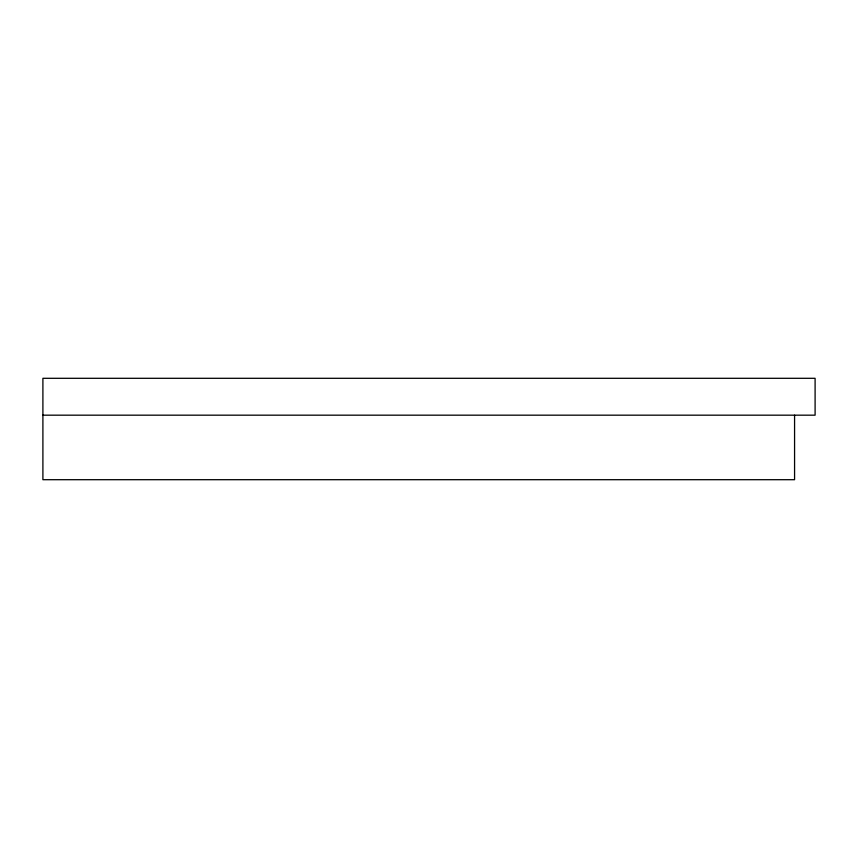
<?xml version="1.0" encoding="UTF-8"?>
<svg xmlns="http://www.w3.org/2000/svg" width="858" height="858" viewBox="0 0 858 858"><rect width="100%" height="100%" fill="white"/><g stroke="black" fill="none" stroke-linecap="round" stroke-linejoin="round"><path stroke-width="1.29" d="M42.9 415.175L815.1 415.175L815.1 378.303L42.9 378.303L42.9 479.697L794.572 479.697L794.572 415.175"/></g></svg>
